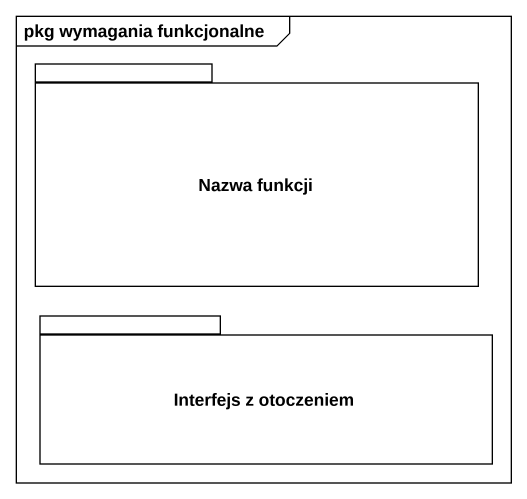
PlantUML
@startuml
mainframe pkg wymagania funkcjonalne
package "Nazwa funkcji" as Nazwa_funkcji {
}
package "Interfejs z otoczeniem" as Interfejs_z_otoczeniem {
}
@enduml
